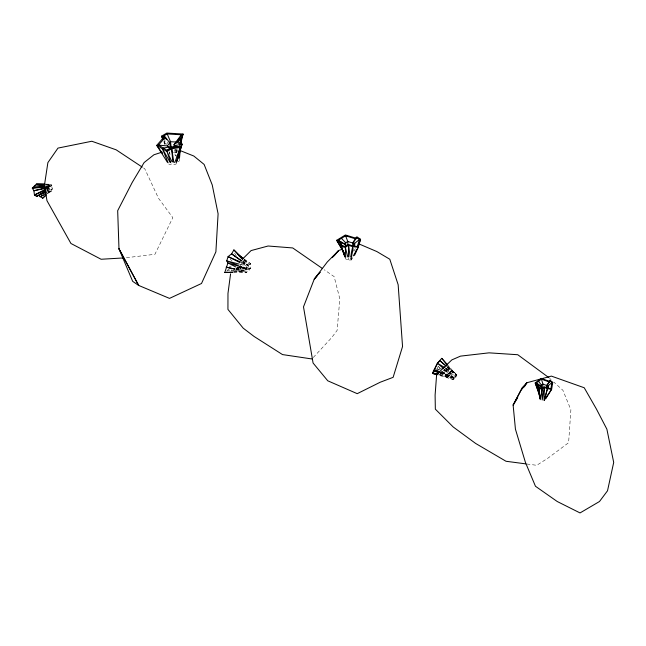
<?xml version="1.0" encoding="UTF-8"?>
<svg xmlns="http://www.w3.org/2000/svg" width="646" height="646" viewBox="0 0 646 646"><rect width="100%" height="100%" fill="white"/><g stroke="black" fill="none" stroke-linecap="round" stroke-linejoin="round"><path stroke-width="0.48" stroke-dasharray="3.23 2.42" d="M348.444 257.544L348.42 259.434L350.738 260.976L352.353 257.568M177.472 151.64L177.61 149.662M179.402 159.069L179.217 161.032L176.697 162.517L176.019 164.068L174.178 164.431L172.95 163.713L168.84 164.601M351.561 257.342L351.376 259.28L353.322 258.069M351.238 257.156L350.738 260.976L350.334 258.037M46.811 188.252L48.636 187.703L49.249 188.729L48.813 192.056L46.657 190.376M235.951 270.238L239.464 271.659L241.006 267.161L240.393 266.104L238.64 265.393M240.393 266.104L240.869 264.585L243.502 261.638L244.794 263.948L242.799 269.035L243.074 269.511L242.185 271.029L239.464 271.659M440.402 373.057L447.097 377.103L449.366 372.459L451.207 370.416L446.184 367.388M451.207 370.416L451.061 371.967L448.179 376.901L447.097 377.103M440.604 372.257L453.605 378.596L456.068 374.268L447.153 366.815M436.946 369.294L438.198 366.565M439.756 369.916L440.467 368.365L449.681 373.921M438.586 370.206L439.764 367.727M353.919 251.165L355.348 248.613M244.228 259.038L250.761 263.786L250.39 268.235L249.316 270.06L249.049 269.608L231.026 271.078L231.882 269.616M453.605 378.596L453.977 378.193L444.246 373.671L440.612 372.702M313.286 357.488L331.673 337.648L337.123 330.372L339.82 298.848L334.16 276.633L324.211 269.745M46.447 188.616L48.272 188.067L49.249 186.969L48.66 184.183L45.826 184.15M45.769 184.603L51.131 184.409L51.874 185.644L47.19 188.543M47.562 193.574L52.423 188.923L51.527 185.991L46.027 187.397L51.131 184.409L46.213 184.288M47.449 193.719L52.423 188.923L46.617 190.029M227.029 270.456L230.679 268.106M47.206 189.859L48.854 188.858L50.097 189.577L51.236 191.458L47.78 193.106M46.843 188.535L48.611 187.623L48.854 188.858L47.053 189.625M46.706 191.281L50.097 189.577L46.665 191.079M45.664 186.613L51.131 184.409L48.692 186.524L46.027 187.397M231.026 271.078L240.813 267.234L250.39 268.235L243.316 261.493M46.512 189.553L49.249 188.729M51.874 185.644L45.793 186.993M229.387 266.491L231.22 266.015M46.367 187.679L49.249 186.969L46.262 187.17M226.48 271.183L231.01 270.133M45.672 188.244L48.611 187.623M45.914 186.161L48.83 185.749L45.906 185.854L48.272 188.067M126.422 257.706L154.927 254.298L172.821 217.654L158.496 198.265L144.752 168.768L143.065 167.653M233.812 271.966L245.851 271.207L246.562 272.418L249.049 269.608L237.873 266.612M233.682 272.483L246.562 272.418L232.964 271.247M440.314 373.582L444.246 373.671L453.985 377.498L444.173 369.044M173.467 152.399L177.004 152.609M238.108 267.024L240.813 267.234L249.316 270.06M526.813 464.006L536.721 465.306L547.921 458.167L568.609 442.704L570.886 409.806L562.9 390.273L554.058 382.303M238.77 266.475L250.39 268.235L244.616 268.599L237.276 267.323M438.981 369.795L436.672 369.447L438.093 366.347L439.878 367.857M236 269.188L245.851 271.207L244.551 271.393L235.83 269.39M438.319 374.72L453.977 378.193L453.823 379.678L438.02 375.051M240.167 264.359L246.877 266.095L247.919 265.159L248.411 266.007L250.761 263.786L243.857 259.603M439.651 374.3L455.382 378.419L456.827 374.591L446.984 365.991M239.456 266.507L246.191 268.599L246.877 266.095L241.507 263.39M439.869 373.041L453.985 377.498L440.822 372.371M439.643 374.64L453.823 379.678L454.808 378.596L441.412 371.62M239.335 265.886L246.191 268.599L244.551 271.393L236.67 267.379M241.281 262.526L244.794 263.948M239.254 266.451L241.006 267.161M238.406 267.258L242.799 269.035M237.809 267.379L243.074 269.511M236.484 268.147L240.005 269.568M236.032 268.542L242.185 271.029M241.604 262.446L247.919 265.159L243.025 261.767M441.339 371.466L455.382 378.419L443.108 369.948M444.117 369.956L455.963 376.739L445.482 368.947M176.689 156.211L175.155 155.306L174.517 149.541M445.869 368.228L456.068 374.268L456.141 375.35L447.452 366.976M445.805 368.357L456.883 375.035L447.258 366.912M445.385 368.285L450.407 371.321M446.039 368.939L451.061 371.967M443.834 368.947L450.528 372.984M444.343 369.431L449.366 372.459M442.268 371.434L448.97 375.471M441.937 372.225L447.799 375.762M440.717 372.144L447.412 376.19M440.637 372.354L448.179 376.901M242.807 261.953L248.411 266.007L243.13 260.16M447.533 366.985L456.827 374.591L456.141 375.35L448.001 365.741M447.242 367.001L456.246 374.672L448.332 365.765M244.22 260.241L249.445 264.747L243.792 259.361M549.633 378.322L551.103 379.646M230.234 259.135L232.084 261.032M236.226 255.969L233.642 251.342M164.141 141.296L165.885 144.712M163.761 141.66L164.875 144.405M345.36 257.924L345.812 259.094L348.42 259.434L347.976 257.706M163.995 138.309L166.418 144.518M164.399 141.288L164.964 144.195M169.413 152.044L169.688 154.039M176.681 149.719L176.899 151.649M175.978 149.105L176.406 152.949M175.938 149.476L176.366 153.32M175.3 149.436L176.051 156.171M169.656 151.818L169.979 154.709M167.702 141.942L167.903 143.913M353.685 247.814L353.798 251.843M51.51 189.859L51.236 191.458L47.473 192.427L51.51 189.859"/><path stroke-width="0.97" d="M348.452 256.599L348.582 245.27L352.595 246.659L358.231 247.256L360.597 239.278L356.947 236.848L355.187 237.954L345.408 234.974L336.695 240.288L343.938 252.675M544.061 400.358L544.352 387.43L547.428 388.69L551.636 389.288L552.758 382.335L549.875 380.163L548.656 381.1L541.203 378.378L535.187 382.925L539.733 395.982M179.499 158.092L180.331 149.266M180.88 143.38L181.34 138.478L183.028 134.029L166.813 133.068L161.524 136.169L162.639 138.914M351.658 256.373L352.595 246.659L351.238 257.156M541.219 387.907L541.526 385.226L538.562 381.318L536.333 382.957L541.485 386.857L542.002 388.545L539.515 387.947L538.481 384.572L536.333 382.957M542.438 388.585L542.955 384.128L541.413 379.113L538.562 381.318M546.371 388.165L546.678 385.492L549.916 381.027L551.91 382.529L550.933 388.577L547.655 388.109L544.166 386.679L541.832 388.48L539.515 387.947M546.799 388.65L547.202 385.081L549.916 381.027M547.897 388.512L548.204 385.832L551.91 382.529M230.574 273.864L227.973 293.437L227.933 309.394L243.219 328.184L254.072 336.453L282.504 354.581L311.921 358.958M547.711 388.86L548.204 385.832L547.202 385.081L546.678 385.492L542.955 384.128L540.411 386.05M180.525 142.354L181.34 138.478L178.175 141.749L182.099 144.058L177.238 160.668M180.743 143.59L183.028 134.029L180.614 141.652M176.495 162.122L180.121 147.506L182.099 144.058L176.592 162.162M232.697 272.491L224.776 272.531L227.925 262.922L226.738 260.887L228.07 256.632L231.599 253.854L233.9 249.937L243.09 258.691M544.295 400.375L547.428 388.69L544.635 398.945M353.653 246.804L354.686 243.332L359.426 239.521L356.907 237.841L355.381 238.794L352.659 242.969L352.748 245.997M359.426 239.521L357.367 246.457L352.974 245.989L348.42 244.414L345.037 246.522L341.96 245.956L340.959 242.113L338.246 240.304L345.602 235.814L355.381 238.794M437.092 374.777L432.44 373.412L437.374 363.197L441.743 358.352L447.678 365.03M432.933 372.702L437.471 363.423L439.555 361.138M174.84 162.55L180.121 147.506L171.699 148.774L166.991 151.544L156.76 145.35L163.648 137.42L161.524 136.169L163.268 139.584M174.202 146.65L173.984 144.728L181.308 134.78L167.209 133.948L163.551 136.096L166.66 139.665M175.332 143.331L180 138.252L181.308 134.78M355.502 252.433L356.6 249.614M358.054 245.86L360.597 239.278M551.975 384.168L552.758 382.335M354.549 255.364L358.231 247.256L353.338 255.848M167.144 150.34L171.981 147.005L174.985 146.553L175.518 145.633L180.468 144.365L179.055 146.828L171.077 148.023L167.144 150.34L158.496 145.108L165.384 137.178L163.551 136.096M517.721 397.645L513.126 405.099L515.435 429.178L525.432 462.415L535.461 486.252L557.223 501.506L580.035 512.932L599.496 501.506L607.523 490.774L613.7 462.415L606.885 429.178L596.452 409.104L584.226 387.753L551.369 376.101L526.902 382.739L522.146 387.753L513.126 405.099L520.967 390.475L526.902 382.739L524.35 386.881M545.717 398.84L551.636 389.288L544.933 399.058M356.907 237.841L352.659 242.969L347.774 241.483L344.092 243.728L338.246 240.304M320.02 272.281L314.214 279.217L303.499 306.866L313.076 363.02L327.756 380.793L357.23 393.664L380.203 382.238L393.123 377.337L402.547 346.531L398.154 284.733L389.796 259.232L376.852 251.56L358.441 243.704M317.428 275.438L314.214 279.217L327.272 261.985L338.649 250.503L342.42 249.211M318.712 273.928L319.996 272.418M334.152 255.792L338.649 250.503L332.286 257.641M158.496 145.108L167.257 145.907L169.841 142.928L165.384 137.178M180 138.252L173.984 144.728L175.518 145.633M171.077 148.023L171.981 147.005M44.881 184.142L36.386 184.062L32.3 188.107L33.891 190.756L34.456 194.971L36.531 196.4L45.858 191.709M37.549 195.35L36.531 196.4L45.567 190.869M243.316 258.295L251.1 250.575L268.106 246.005L292.719 247.943L322.556 268.599M38.712 195.488L42.701 198.225L45.478 195.568M42.701 198.225L46.092 195.011M43.29 194.817L40.004 196.804L46.052 193.929M45.955 188.995L34.456 194.971L45.252 190.384M43.225 192.581L45.801 191.45M162.219 152.085L153.926 154.782L144.115 162.558L132.22 182.447L117.677 210.685L118.985 248.823L132.664 281.341L138.664 285.427L169.51 298.387L201.504 283.497L215.885 251.851L218.098 213.826L212.235 184.95L204.128 164.431L193.8 156.025L179.79 150.429M39.947 194.349L46.528 192.661M45.414 187.913L33.891 190.756L45.672 188.244M437.334 374.502L432.44 373.412L434.096 373.113M163.47 148.039L169.123 147.013L170.504 147.877M44.8 184.74L34.198 186.298L44.929 185.895M44.937 186.306L32.3 188.107L45.26 187.235M224.776 272.531L232.802 272.023M123.491 257.94L101.107 259.256L70.939 243.485L46.964 200.688L44.485 184.982L47.885 162.606L57.978 148.096L91.821 141.248L116.135 149.815L142.225 167.096M432.44 373.412L438.343 373.541M36.386 184.062L45.228 184.263M174.985 146.553L179.055 146.828M525.828 463.876L506.02 461.268L475.626 443.439L453.201 426.982L435.339 409.144L435.105 395.118L436.631 374.502L451.837 359.895L460.517 356.124L489.046 352.845L517.761 354.727L548.89 377.66M341.96 245.956L344.956 246.401M235.015 268.986L226.148 267.169L234.861 269.172M239.206 264.109L226.738 260.887L238.439 265.53M439.708 372.459L433.353 370.78L438.941 372.718M237.534 265.91L227.925 262.922L235.798 266.935M541.413 379.113L548.866 381.843M439.7 371.91L434.241 369.803L439.886 371.999M240.7 262.058L228.07 256.632L239.714 262.486M340.959 242.113L345.449 244.632L345.949 246.554M176.398 141.967L180.468 144.365M167.257 145.907L169.123 147.013L169.341 148.935M445.021 367.727L437.374 363.197L443.414 368.398M344.092 243.728L345.449 244.632L345.505 246.643M242.21 261.202L231.599 253.854L241.208 260.798M237.704 254.29L243.413 258.44M538.481 384.572L541.485 386.857M446.41 366.193L439.732 360.605L445.74 365.717M238.996 255.735L242.726 258.949M341.468 238.39L345.707 242.775L345.82 246.804M233.9 249.937L242.476 259.434M441.743 358.352L447.379 364.998M162.55 153.482L156.76 145.35L167.266 162.089M344.213 252.877L336.695 240.288L339.949 242.452L340.797 244.277M170.229 162.558L162.38 148.669L168.121 162.832M172.094 161.968L166.991 151.544L170.601 162.469M167.209 133.948L170.528 141.708L171.279 148.443M345.602 235.814L347.774 241.483L347.887 245.512M345.125 257.294L339.949 242.452L344.399 255.194M344.689 256.171L340.999 246.506L345.319 247.305L348.582 245.27L350.205 257.051M539.717 395.077L535.187 382.925L537.755 384.855L538.853 388.424L540.25 399.64L542.107 389.175L544.352 387.43L542.204 399.971L542.107 389.175L538.853 388.424L539.822 398.614L537.755 384.855L538.401 387.648M347.758 256.85L345.319 247.305L345.731 257.132M173.871 162.477L171.699 148.774L172.781 161.718M539.475 393.624L539.709 395.586M176.043 143.953L175.833 142.023L170.528 141.708L169.155 142.524L169.841 142.928L170.487 148.701M178.805 153.32L179.063 158.141M354.743 245.351L354.686 243.332L353.419 242.492L353.54 246.522M138.664 285.427L118.985 248.823L138.664 285.427"/></g></svg>
